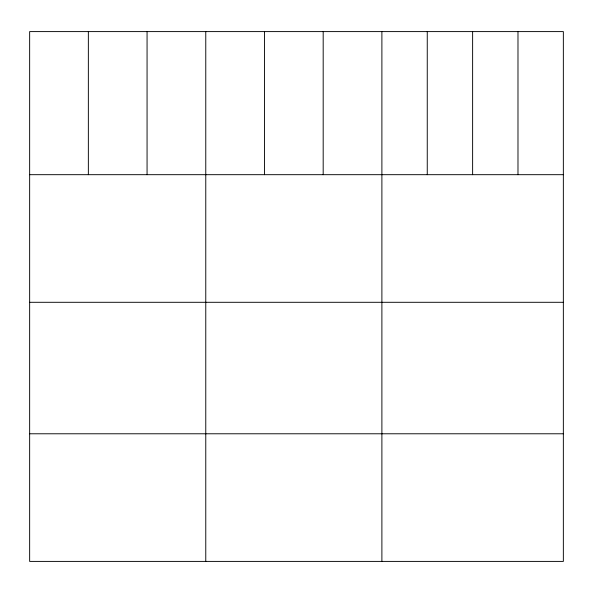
<?xml version="1.0" encoding="UTF-8"?>
<svg xmlns="http://www.w3.org/2000/svg" width="593" height="593" viewBox="0 0 593 593"><rect width="100%" height="100%" fill="white"/><g stroke="black" fill="none" stroke-linecap="round" stroke-linejoin="round"><path stroke-width="0.89" d="M563.35 174.683L563.35 561.401L29.65 561.401L29.65 31.599L563.35 31.599L563.35 174.683L29.65 174.683M29.65 302.297L563.35 302.297M29.65 433.779L563.35 433.779M517.985 31.599L517.985 174.683M472.621 31.599L472.621 174.683M427.256 31.599L427.256 174.683M381.892 31.599L381.892 561.401M323.185 31.599L323.185 174.683M264.478 31.599L264.478 174.683M205.771 31.599L205.771 561.401M147.064 31.599L147.064 174.683M88.357 31.599L88.357 174.683"/></g></svg>
